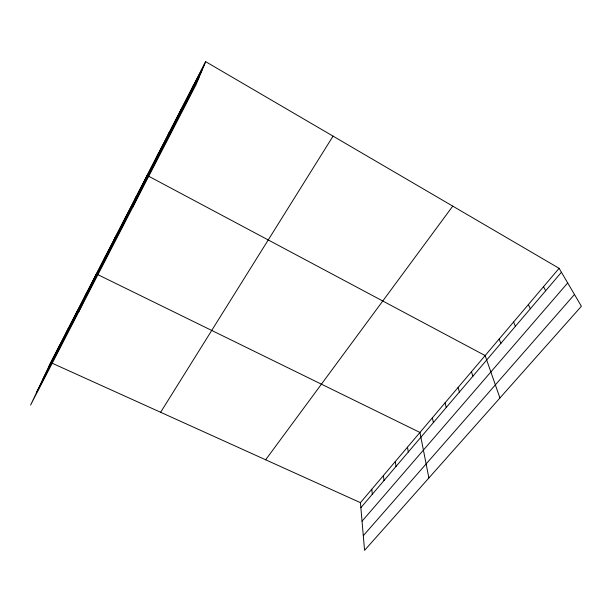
<?xml version="1.0" encoding="UTF-8"?>
<svg xmlns="http://www.w3.org/2000/svg" width="612" height="612" viewBox="0 0 612 612"><rect width="100%" height="100%" fill="white"/><g stroke="black" fill="none" stroke-linecap="round" stroke-linejoin="round"><path stroke-width="0.92" d="M205.655 61.644L195.955 84.839L30.6 405.067L50.704 362.556L205.655 61.644L559.108 268.316L581.4 306.268L364.568 550.356L360.43 502.666L559.108 268.316M192.122 88.373L193.231 85.772M179.966 111.973L181.175 109.181M168.17 134.877L169.478 131.901M156.718 157.108L158.118 153.956M132.72 207.3L147.087 175.384L485.14 355.572L499.928 397.976M134.801 199.665L136.369 196.2M124.297 220.045L125.942 216.441M114.092 239.858L115.806 236.125M104.162 259.136L105.945 255.28M78.665 311.99L96.352 273.924L419.954 432.454L428.874 477.972M84.823 296.69L86.72 292.613M66.226 332.79L68.238 328.506M75.398 314.989L77.357 310.804M57.299 350.125L59.356 345.757M48.6 367.016L204.66 64.031M42.932 379.004L201.952 70.51M36.812 391.925L198.992 77.571M160.627 412.281L333.058 136.139M265.646 459.788L452.75 206.129M360.866 507.7L561.426 272.271M362.036 521.21L567.699 282.943M363.298 535.699L574.477 294.487M51.569 362.947L360.43 502.666M543.525 286.699L545.674 290.761M528.355 304.592L530.344 308.762M513.575 322.027L515.411 326.295M499.17 339.01L500.861 343.37M471.447 371.714L472.862 376.235M458.097 387.457L459.39 392.055M445.077 402.826L446.24 407.485M432.363 417.82L433.411 422.548M407.477 447.173L408.303 452.023M395.291 461.547L396.018 466.443M383.395 475.578L384.022 480.527M371.782 489.279L372.31 494.274"/></g></svg>
